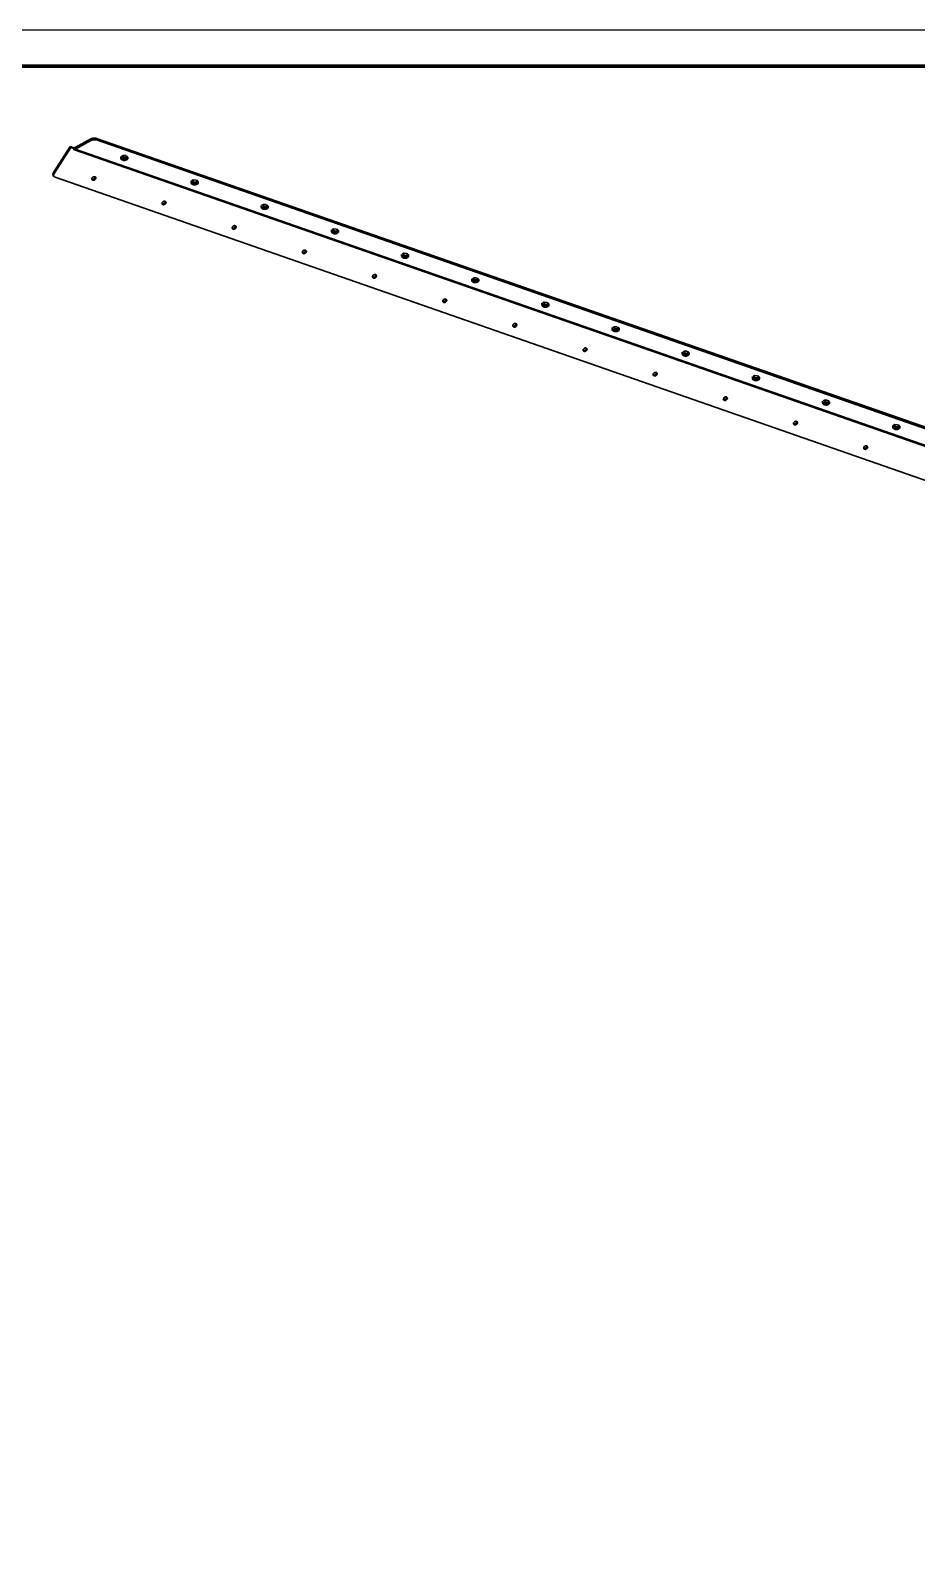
# Model space of a CAD drawing. Header units: millimetres. Extents: x 0 to 594, y 0 to 420.
# Drawn here: x 349.9 to 473.3, y 210 to 420 of the extents above; entities that cross this region are included whole.
import ezdxf

# ---------------------------------------------------------------- set-up
doc = ezdxf.new("R2010")
doc.units = ezdxf.units.MM

msp = doc.modelspace()

# ---------------------------------------------------------------- linework, layer by layer
at = {"color": 1, "lineweight": 35}
for p, q in [((353.18, 400.21), (355.51, 403.83)), ((355.59, 403.69), (353.27, 400.08)), ((355.59, 403.69), (355.51, 403.83)), ((355.51, 403.83), (356.01, 403.65)), ((356.1, 403.52), (355.59, 403.69)), ((356.01, 403.65), (356.1, 403.52)), ((356.02, 403.39), (356.01, 403.37)), ((356.01, 403.37), (356.02, 403.35)), ((356.1, 403.52), (356.02, 403.39)), ((356.02, 403.35), (356.04, 403.34)), ((356.04, 403.34), (356.06, 403.34)), ((356.1, 403.37), (356.05, 403.44)), ((356.06, 403.57), (356.13, 403.64)), ((356.06, 403.34), (356.08, 403.35)), ((356.08, 403.35), (356.1, 403.37)), ((356.14, 403.42), (356.1, 403.37)), ((356.1, 403.37), (574.35, 327.28)), ((356.13, 403.64), (356.19, 403.68)), ((356.19, 403.45), (356.14, 403.42)), ((356.19, 403.68), (358.46, 404.92)), ((358.46, 404.69), (356.19, 403.45)), ((574.44, 327.37), (356.19, 403.45)), ((358.46, 404.92), (358.53, 404.95)), ((358.46, 404.69), (358.46, 404.92)), ((358.53, 404.72), (358.46, 404.69)), ((358.53, 404.95), (358.61, 404.97)), ((358.61, 404.75), (358.53, 404.72)), ((358.61, 404.97), (358.7, 404.99)), ((358.7, 404.77), (358.61, 404.75)), ((358.7, 404.99), (358.8, 405)), ((358.8, 404.77), (358.7, 404.77)), ((358.8, 405), (358.9, 405)), ((358.9, 404.77), (358.8, 404.77)), ((358.9, 405), (358.99, 404.99)), ((358.99, 404.77), (358.9, 404.77)), ((358.99, 404.99), (359.09, 404.98)), ((359.09, 404.75), (358.99, 404.77)), ((359.09, 404.98), (359.17, 404.95)), ((359.17, 404.73), (359.09, 404.75)), ((359.17, 404.95), (581.13, 327.58)), ((359.17, 404.95), (359.17, 404.73)), ((581.13, 327.35), (359.17, 404.73)), ((362.56, 402.17), (362.56, 402.43)), ((362.56, 402.17), (362.61, 402.06)), ((362.64, 402.17), (362.56, 402.17)), ((362.61, 402.06), (362.67, 402)), ((362.63, 402.45), (362.86, 402.57)), ((362.63, 402.07), (362.65, 402.11)), ((362.65, 402.02), (362.63, 402.07)), ((362.71, 402.2), (362.64, 402.17)), ((362.65, 402.11), (362.69, 402.15)), ((362.69, 401.98), (362.65, 402.02)), ((362.67, 402), (362.67, 401.99)), ((362.69, 401.98), (362.67, 402)), ((362.69, 402.15), (362.76, 402.19)), ((362.73, 401.95), (362.69, 401.98)), ((362.78, 402.25), (362.71, 402.2)), ((362.79, 401.93), (362.73, 401.95)), ((362.76, 402.19), (362.84, 402.22)), ((362.86, 402.34), (362.78, 402.25)), ((362.79, 402.07), (362.8, 402.09)), ((362.8, 402.03), (362.79, 402.07)), ((362.86, 401.91), (362.79, 401.93)), ((362.8, 402.09), (362.81, 402.11)), ((362.84, 402), (362.8, 402.03)), ((362.81, 402.11), (362.86, 402.14)), ((362.84, 402.22), (362.94, 402.24)), ((362.89, 401.98), (362.84, 402)), ((362.86, 402.57), (363.22, 402.55)), ((362.86, 402.34), (362.86, 402.57)), ((362.99, 402.29), (362.86, 402.34)), ((362.86, 402.14), (362.94, 402.17)), ((362.94, 401.89), (362.86, 401.91)), ((362.96, 401.96), (362.89, 401.98)), ((362.94, 402.24), (363.04, 402.24)), ((362.94, 402.17), (363.04, 402.17)), ((363.03, 401.89), (362.94, 401.89)), ((363.03, 401.96), (362.96, 401.96)), ((363.1, 402.27), (362.99, 402.29)), ((363.11, 401.96), (363.03, 401.96)), ((363.12, 401.89), (363.03, 401.89)), ((363.04, 402.24), (363.14, 402.24)), ((363.04, 402.17), (363.14, 402.17)), ((363.22, 402.27), (363.1, 402.27)), ((363.18, 401.97), (363.11, 401.96)), ((363.2, 401.9), (363.12, 401.89)), ((363.14, 402.24), (363.24, 402.22)), ((363.14, 402.17), (363.22, 402.14)), ((363.24, 402), (363.18, 401.97)), ((363.28, 401.92), (363.2, 401.9)), ((363.35, 402.31), (363.22, 402.27)), ((363.22, 402.14), (363.27, 402.11)), ((363.24, 402.22), (363.33, 402.19)), ((363.28, 402.03), (363.24, 402)), ((363.27, 402.11), (363.29, 402.09)), ((363.29, 402.07), (363.28, 402.03)), ((363.34, 401.95), (363.28, 401.92)), ((363.29, 402.09), (363.29, 402.07)), ((363.33, 402.19), (363.39, 402.15)), ((363.4, 401.98), (363.34, 401.95)), ((363.35, 402.31), (363.35, 402.57)), ((363.39, 402.21), (363.35, 402.31)), ((363.39, 402.49), (363.53, 402.34)), ((363.44, 402.15), (363.39, 402.21)), ((363.39, 402.15), (363.43, 402.11)), ((363.43, 402.02), (363.4, 401.98)), ((363.4, 401.99), (363.42, 402)), ((363.4, 401.98), (363.42, 402)), ((363.42, 402), (363.47, 402.04)), ((363.43, 402.11), (363.45, 402.07)), ((363.45, 402.07), (363.43, 402.02)), ((363.48, 402.12), (363.44, 402.15)), ((363.47, 402.04), (363.53, 402.11)), ((363.53, 402.11), (363.48, 402.12)), ((363.53, 402.11), (363.53, 402.34)), ((353.1, 400), (353.12, 400.11)), ((353.1, 399.94), (353.1, 400)), ((353.11, 399.89), (353.1, 399.94)), ((353.13, 399.84), (353.11, 399.89)), ((353.12, 400.11), (353.18, 400.21)), ((353.15, 399.8), (353.13, 399.84)), ((353.2, 399.74), (353.15, 399.8)), ((353.24, 399.67), (353.15, 399.8)), ((353.18, 400.21), (353.27, 400.08)), ((353.21, 399.97), (353.19, 399.86)), ((353.19, 399.86), (353.19, 399.81)), ((353.19, 399.81), (353.2, 399.76)), ((353.2, 399.76), (353.22, 399.71)), ((353.27, 400.08), (353.21, 399.97)), ((353.22, 399.71), (353.24, 399.67)), ((353.24, 399.67), (353.27, 399.63)), ((353.27, 399.63), (353.31, 399.59)), ((353.31, 399.59), (353.35, 399.57)), ((353.35, 399.57), (353.4, 399.54)), ((571.46, 323.53), (353.4, 399.54)), ((358.52, 399.39), (358.51, 399.32)), ((358.51, 399.32), (358.51, 399.26)), ((358.58, 399.26), (358.51, 399.28)), ((358.51, 399.26), (358.54, 399.2)), ((358.55, 399.45), (358.52, 399.39)), ((358.54, 399.2), (358.57, 399.17)), ((358.6, 399.51), (358.55, 399.45)), ((358.57, 399.17), (358.6, 399.14)), ((358.66, 399.25), (358.58, 399.26)), ((358.66, 399.56), (358.6, 399.51)), ((358.6, 399.14), (358.65, 399.13)), ((358.65, 399.13), (358.7, 399.12)), ((358.73, 399.6), (358.66, 399.56)), ((358.74, 399.27), (358.66, 399.25)), ((358.7, 399.12), (358.75, 399.12)), ((358.8, 399.62), (358.73, 399.6)), ((358.82, 399.32), (358.74, 399.27)), ((358.75, 399.12), (358.81, 399.13)), ((358.87, 399.62), (358.8, 399.62)), ((358.81, 399.13), (358.86, 399.15)), ((358.89, 399.37), (358.82, 399.32)), ((358.86, 399.15), (358.91, 399.18)), ((358.94, 399.61), (358.87, 399.62)), ((358.94, 399.44), (358.89, 399.37)), ((358.91, 399.18), (358.96, 399.22)), ((359, 399.58), (358.94, 399.61)), ((358.97, 399.52), (358.94, 399.44)), ((358.96, 399.22), (359, 399.26)), ((358.98, 399.59), (358.97, 399.52)), ((359.04, 399.54), (359, 399.58)), ((359, 399.26), (359.03, 399.3)), ((359.03, 399.3), (359.05, 399.35)), ((359.06, 399.49), (359.04, 399.54)), ((359.05, 399.35), (359.06, 399.4)), ((359.07, 399.45), (359.06, 399.49)), ((359.06, 399.4), (359.07, 399.45)), ((372.32, 398.77), (372.32, 399.03)), ((372.39, 399.05), (372.62, 399.17)), ((372.62, 399.17), (372.98, 399.15)), ((372.62, 398.94), (372.62, 399.17)), ((373.11, 398.91), (373.11, 399.17)), ((373.15, 399.09), (373.29, 398.94)), ((372.32, 398.77), (372.37, 398.66)), ((372.4, 398.77), (372.32, 398.77)), ((372.37, 398.66), (372.43, 398.59)), ((372.47, 398.8), (372.4, 398.77)), ((372.4, 398.66), (372.41, 398.71)), ((372.41, 398.62), (372.4, 398.66)), ((372.41, 398.71), (372.45, 398.75)), ((372.45, 398.58), (372.41, 398.62)), ((372.43, 398.59), (372.44, 398.59)), ((372.45, 398.58), (372.43, 398.59)), ((372.45, 398.75), (372.52, 398.79)), ((372.49, 398.55), (372.45, 398.58)), ((372.54, 398.85), (372.47, 398.8)), ((372.55, 398.52), (372.49, 398.55)), ((372.52, 398.79), (372.6, 398.82)), ((372.62, 398.94), (372.54, 398.85)), ((372.55, 398.66), (372.56, 398.68)), ((372.56, 398.63), (372.55, 398.66)), ((372.62, 398.5), (372.55, 398.52)), ((372.56, 398.68), (372.57, 398.7)), ((372.6, 398.6), (372.56, 398.63)), ((372.57, 398.7), (372.62, 398.74)), ((372.6, 398.82), (372.7, 398.83)), ((372.65, 398.58), (372.6, 398.6)), ((372.75, 398.88), (372.62, 398.94)), ((372.62, 398.74), (372.71, 398.76)), ((372.71, 398.49), (372.62, 398.5)), ((372.72, 398.56), (372.65, 398.58)), ((372.7, 398.83), (372.8, 398.84)), ((372.71, 398.76), (372.8, 398.77)), ((372.79, 398.49), (372.71, 398.49)), ((372.79, 398.55), (372.72, 398.56)), ((372.87, 398.86), (372.75, 398.88)), ((372.87, 398.56), (372.79, 398.55)), ((372.88, 398.49), (372.79, 398.49)), ((372.8, 398.84), (372.91, 398.83)), ((372.8, 398.77), (372.9, 398.76)), ((372.98, 398.87), (372.87, 398.86)), ((372.94, 398.57), (372.87, 398.56)), ((372.96, 398.5), (372.88, 398.49)), ((372.9, 398.76), (372.98, 398.74)), ((372.91, 398.83), (373, 398.82)), ((373, 398.59), (372.94, 398.57)), ((373.04, 398.52), (372.96, 398.5)), ((373.11, 398.91), (372.98, 398.87)), ((372.98, 398.74), (373.03, 398.7)), ((373, 398.82), (373.09, 398.79)), ((373.04, 398.63), (373, 398.59)), ((373.03, 398.7), (373.05, 398.68)), ((373.05, 398.66), (373.04, 398.63)), ((373.11, 398.55), (373.04, 398.52)), ((373.05, 398.68), (373.05, 398.66)), ((373.09, 398.79), (373.15, 398.75)), ((373.16, 398.81), (373.11, 398.91)), ((373.16, 398.58), (373.11, 398.55)), ((373.15, 398.75), (373.19, 398.71)), ((373.2, 398.75), (373.16, 398.81)), ((373.2, 398.62), (373.16, 398.58)), ((373.16, 398.58), (373.18, 398.59)), ((373.17, 398.58), (373.18, 398.59)), ((373.18, 398.59), (373.23, 398.64)), ((373.19, 398.71), (373.21, 398.66)), ((373.24, 398.71), (373.2, 398.75)), ((373.21, 398.66), (373.2, 398.62)), ((373.23, 398.64), (373.29, 398.71)), ((373.29, 398.71), (373.24, 398.71)), ((373.29, 398.71), (373.29, 398.94)), ((368.28, 395.98), (368.27, 395.92)), ((368.27, 395.92), (368.27, 395.86)), ((368.34, 395.86), (368.27, 395.88)), ((368.27, 395.86), (368.3, 395.8)), ((368.31, 396.05), (368.28, 395.98)), ((368.3, 395.8), (368.33, 395.77)), ((368.36, 396.11), (368.31, 396.05)), ((368.33, 395.77), (368.36, 395.74)), ((368.42, 395.85), (368.34, 395.86)), ((368.42, 396.16), (368.36, 396.11)), ((368.36, 395.74), (368.41, 395.72)), ((368.41, 395.72), (368.46, 395.72)), ((368.49, 396.19), (368.42, 396.16)), ((368.5, 395.87), (368.42, 395.85)), ((368.46, 395.72), (368.51, 395.72)), ((368.56, 396.21), (368.49, 396.19)), ((368.58, 395.91), (368.5, 395.87)), ((368.51, 395.72), (368.57, 395.73)), ((368.64, 396.22), (368.56, 396.21)), ((368.57, 395.73), (368.62, 395.75)), ((368.65, 395.97), (368.58, 395.91)), ((368.62, 395.75), (368.67, 395.78)), ((368.7, 396.21), (368.64, 396.22)), ((368.7, 396.04), (368.65, 395.97)), ((368.67, 395.78), (368.72, 395.81)), ((368.76, 396.18), (368.7, 396.21)), ((368.73, 396.12), (368.7, 396.04)), ((368.72, 395.81), (368.76, 395.85)), ((368.74, 396.19), (368.73, 396.12)), ((368.8, 396.13), (368.76, 396.18)), ((368.76, 395.85), (368.79, 395.9)), ((368.79, 395.9), (368.81, 395.95)), ((368.82, 396.09), (368.8, 396.13)), ((368.81, 395.95), (368.83, 396)), ((368.83, 396.05), (368.82, 396.09)), ((368.83, 396), (368.83, 396.05)), ((382.08, 395.37), (382.08, 395.63)), ((382.08, 395.37), (382.14, 395.25)), ((382.16, 395.37), (382.08, 395.37)), ((382.14, 395.25), (382.19, 395.19)), ((382.16, 395.64), (382.38, 395.77)), ((382.23, 395.39), (382.16, 395.37)), ((382.16, 395.26), (382.17, 395.31)), ((382.17, 395.22), (382.16, 395.26)), ((382.17, 395.31), (382.21, 395.35)), ((382.21, 395.17), (382.17, 395.22)), ((382.19, 395.19), (382.2, 395.18)), ((382.21, 395.17), (382.19, 395.19)), ((382.21, 395.35), (382.28, 395.39)), ((382.25, 395.15), (382.21, 395.17)), ((382.3, 395.45), (382.23, 395.39)), ((382.31, 395.12), (382.25, 395.15)), ((382.28, 395.39), (382.36, 395.41)), ((382.38, 395.54), (382.3, 395.45)), ((382.31, 395.26), (382.32, 395.28)), ((382.32, 395.23), (382.31, 395.26)), ((382.38, 395.1), (382.31, 395.12)), ((382.32, 395.28), (382.33, 395.3)), ((382.36, 395.2), (382.32, 395.23)), ((382.33, 395.3), (382.39, 395.34)), ((382.36, 395.41), (382.46, 395.43)), ((382.41, 395.17), (382.36, 395.2)), ((382.38, 395.77), (382.75, 395.74)), ((382.38, 395.54), (382.38, 395.77)), ((382.51, 395.48), (382.38, 395.54)), ((382.47, 395.09), (382.38, 395.1)), ((382.39, 395.34), (382.47, 395.36)), ((382.48, 395.16), (382.41, 395.17)), ((382.46, 395.43), (382.56, 395.44)), ((382.47, 395.36), (382.56, 395.37)), ((382.55, 395.08), (382.47, 395.09)), ((382.56, 395.15), (382.48, 395.16)), ((382.63, 395.46), (382.51, 395.48)), ((382.64, 395.09), (382.55, 395.08)), ((382.56, 395.44), (382.67, 395.43)), ((382.56, 395.37), (382.66, 395.36)), ((382.63, 395.16), (382.56, 395.15)), ((382.74, 395.47), (382.63, 395.46)), ((382.7, 395.17), (382.63, 395.16)), ((382.73, 395.1), (382.64, 395.09)), ((382.66, 395.36), (382.74, 395.34)), ((382.67, 395.43), (382.76, 395.41)), ((382.76, 395.19), (382.7, 395.17)), ((382.8, 395.12), (382.73, 395.1)), ((382.87, 395.5), (382.74, 395.47)), ((382.74, 395.34), (382.79, 395.3)), ((382.76, 395.41), (382.85, 395.39)), ((382.8, 395.22), (382.76, 395.19)), ((382.79, 395.3), (382.81, 395.28)), ((382.81, 395.26), (382.8, 395.22)), ((382.87, 395.14), (382.8, 395.12)), ((382.81, 395.28), (382.81, 395.26)), ((382.85, 395.39), (382.91, 395.35)), ((382.87, 395.5), (382.87, 395.76)), ((382.92, 395.41), (382.87, 395.5)), ((382.92, 395.17), (382.87, 395.14)), ((382.91, 395.68), (383.05, 395.54)), ((382.91, 395.35), (382.95, 395.31)), ((382.96, 395.34), (382.92, 395.41)), ((382.96, 395.22), (382.92, 395.17)), ((382.92, 395.17), (382.94, 395.19)), ((382.93, 395.18), (382.94, 395.19)), ((382.94, 395.19), (382.99, 395.24)), ((382.95, 395.31), (382.97, 395.26)), ((383, 395.31), (382.96, 395.34)), ((382.97, 395.26), (382.96, 395.22)), ((382.99, 395.24), (383.05, 395.3)), ((383.05, 395.3), (383, 395.31)), ((383.05, 395.3), (383.05, 395.54)), ((378.12, 392.71), (378.07, 392.65)), ((378.18, 392.75), (378.12, 392.71)), ((378.25, 392.79), (378.18, 392.75)), ((378.32, 392.81), (378.25, 392.79)), ((378.4, 392.82), (378.32, 392.81)), ((378.46, 392.8), (378.4, 392.82)), ((378.52, 392.77), (378.46, 392.8)), ((378.49, 392.71), (378.46, 392.64)), ((378.5, 392.79), (378.49, 392.71)), ((378.56, 392.73), (378.52, 392.77)), ((378.58, 392.69), (378.56, 392.73)), ((378.04, 392.58), (378.03, 392.52)), ((378.03, 392.52), (378.03, 392.45)), ((378.1, 392.45), (378.03, 392.48)), ((378.03, 392.45), (378.06, 392.4)), ((378.07, 392.65), (378.04, 392.58)), ((378.06, 392.4), (378.09, 392.37)), ((378.09, 392.37), (378.13, 392.34)), ((378.18, 392.45), (378.1, 392.45)), ((378.13, 392.34), (378.17, 392.32)), ((378.17, 392.32), (378.22, 392.31)), ((378.26, 392.47), (378.18, 392.45)), ((378.22, 392.31), (378.27, 392.31)), ((378.34, 392.51), (378.26, 392.47)), ((378.27, 392.31), (378.33, 392.33)), ((378.33, 392.33), (378.38, 392.35)), ((378.41, 392.57), (378.34, 392.51)), ((378.38, 392.35), (378.43, 392.37)), ((378.46, 392.64), (378.41, 392.57)), ((378.43, 392.37), (378.48, 392.41)), ((378.48, 392.41), (378.52, 392.45)), ((378.52, 392.45), (378.55, 392.5)), ((378.55, 392.5), (378.57, 392.55)), ((378.57, 392.55), (378.59, 392.6)), ((378.59, 392.64), (378.58, 392.69)), ((378.59, 392.6), (378.59, 392.64)), ((391.84, 391.97), (391.84, 392.23)), ((391.84, 391.97), (391.9, 391.85)), ((391.92, 391.96), (391.84, 391.97)), ((391.9, 391.85), (391.95, 391.79)), ((391.92, 392.24), (392.14, 392.36)), ((391.99, 391.99), (391.92, 391.96)), ((391.92, 391.86), (391.93, 391.9)), ((391.93, 391.81), (391.92, 391.86)), ((391.93, 391.9), (391.97, 391.95)), ((391.97, 391.77), (391.93, 391.81)), ((391.95, 391.79), (391.96, 391.78)), ((391.97, 391.77), (391.95, 391.79)), ((391.97, 391.95), (392.04, 391.98)), ((392.01, 391.74), (391.97, 391.77)), ((392.06, 392.04), (391.99, 391.99)), ((392.07, 391.72), (392.01, 391.74)), ((392.04, 391.98), (392.12, 392.01)), ((392.14, 392.13), (392.06, 392.04)), ((392.07, 391.86), (392.08, 391.88)), ((392.09, 391.82), (392.07, 391.86)), ((392.14, 391.7), (392.07, 391.72)), ((392.08, 391.88), (392.09, 391.9)), ((392.09, 391.9), (392.15, 391.93)), ((392.12, 391.79), (392.09, 391.82)), ((392.12, 392.01), (392.22, 392.03)), ((392.17, 391.77), (392.12, 391.79)), ((392.14, 392.36), (392.51, 392.34)), ((392.14, 392.13), (392.14, 392.36)), ((392.27, 392.08), (392.14, 392.13)), ((392.23, 391.69), (392.14, 391.7)), ((392.15, 391.93), (392.23, 391.96)), ((392.24, 391.75), (392.17, 391.77)), ((392.22, 392.03), (392.32, 392.03)), ((392.23, 391.96), (392.32, 391.97)), ((392.31, 391.68), (392.23, 391.69)), ((392.32, 391.75), (392.24, 391.75)), ((392.39, 392.06), (392.27, 392.08)), ((392.4, 391.68), (392.31, 391.68)), ((392.32, 392.03), (392.43, 392.03)), ((392.32, 391.97), (392.42, 391.96)), ((392.39, 391.75), (392.32, 391.75)), ((392.5, 392.06), (392.39, 392.06)), ((392.46, 391.77), (392.39, 391.75)), ((392.49, 391.7), (392.4, 391.68)), ((392.42, 391.96), (392.5, 391.93)), ((392.43, 392.03), (392.52, 392.01)), ((392.52, 391.79), (392.46, 391.77)), ((392.56, 391.71), (392.49, 391.7)), ((392.63, 392.1), (392.5, 392.06)), ((392.5, 391.93), (392.55, 391.9)), ((392.52, 392.01), (392.61, 391.98)), ((392.56, 391.82), (392.52, 391.79)), ((392.55, 391.9), (392.57, 391.88)), ((392.57, 391.86), (392.56, 391.82)), ((392.63, 391.74), (392.56, 391.71)), ((392.57, 391.88), (392.57, 391.86)), ((392.61, 391.98), (392.67, 391.95)), ((392.63, 392.1), (392.63, 392.36)), ((392.68, 392), (392.63, 392.1)), ((392.68, 391.77), (392.63, 391.74)), ((392.67, 391.95), (392.71, 391.9)), ((392.68, 392.28), (392.81, 392.13)), ((392.72, 391.94), (392.68, 392)), ((392.72, 391.81), (392.68, 391.77)), ((392.68, 391.77), (392.7, 391.79)), ((392.69, 391.78), (392.7, 391.79)), ((392.7, 391.79), (392.75, 391.84)), ((392.71, 391.9), (392.73, 391.86)), ((392.76, 391.91), (392.72, 391.94)), ((392.73, 391.86), (392.72, 391.81)), ((392.75, 391.84), (392.81, 391.9)), ((392.81, 391.9), (392.76, 391.91)), ((392.81, 391.9), (392.81, 392.13)), ((387.8, 389.18), (387.79, 389.11)), ((387.79, 389.11), (387.79, 389.05)), ((387.86, 389.05), (387.79, 389.07)), ((387.79, 389.05), (387.82, 389)), ((387.83, 389.24), (387.8, 389.18)), ((387.82, 389), (387.85, 388.96)), ((387.88, 389.3), (387.83, 389.24)), ((387.85, 388.96), (387.89, 388.94)), ((387.94, 389.05), (387.86, 389.05)), ((387.94, 389.35), (387.88, 389.3)), ((387.89, 388.94), (387.93, 388.92)), ((387.93, 388.92), (387.98, 388.91)), ((388.01, 389.39), (387.94, 389.35)), ((388.03, 389.07), (387.94, 389.05)), ((387.98, 388.91), (388.03, 388.91)), ((388.09, 389.41), (388.01, 389.39)), ((388.11, 389.11), (388.03, 389.07)), ((388.03, 388.91), (388.09, 388.92)), ((388.16, 389.41), (388.09, 389.41)), ((388.09, 388.92), (388.14, 388.94)), ((388.17, 389.16), (388.11, 389.11)), ((388.14, 388.94), (388.19, 388.97)), ((388.22, 389.4), (388.16, 389.41)), ((388.23, 389.23), (388.17, 389.16)), ((388.19, 388.97), (388.24, 389.01)), ((388.28, 389.37), (388.22, 389.4)), ((388.25, 389.31), (388.23, 389.23)), ((388.24, 389.01), (388.28, 389.05)), ((388.26, 389.38), (388.25, 389.31)), ((388.32, 389.33), (388.28, 389.37)), ((388.28, 389.05), (388.31, 389.1)), ((388.31, 389.1), (388.34, 389.14)), ((388.34, 389.29), (388.32, 389.33)), ((388.35, 389.24), (388.34, 389.29)), ((388.34, 389.14), (388.35, 389.19)), ((388.35, 389.19), (388.35, 389.24)), ((401.6, 388.56), (401.6, 388.82)), ((401.6, 388.56), (401.66, 388.45)), ((401.68, 388.56), (401.6, 388.56)), ((401.68, 388.84), (401.91, 388.96)), ((401.75, 388.59), (401.68, 388.56)), ((401.68, 388.46), (401.69, 388.5)), ((401.69, 388.5), (401.73, 388.54)), ((401.73, 388.54), (401.8, 388.58)), ((401.82, 388.64), (401.75, 388.59)), ((401.8, 388.58), (401.88, 388.61)), ((401.91, 388.73), (401.82, 388.64)), ((401.85, 388.5), (401.91, 388.53)), ((401.88, 388.61), (401.98, 388.63)), ((401.91, 388.96), (402.27, 388.94)), ((401.91, 388.73), (401.91, 388.96)), ((402.03, 388.68), (401.91, 388.73)), ((401.91, 388.53), (401.99, 388.56)), ((401.98, 388.63), (402.08, 388.63)), ((401.99, 388.56), (402.08, 388.56)), ((402.15, 388.65), (402.03, 388.68)), ((402.08, 388.63), (402.19, 388.63)), ((402.08, 388.56), (402.18, 388.56)), ((402.26, 388.66), (402.15, 388.65)), ((402.18, 388.56), (402.26, 388.53)), ((402.19, 388.63), (402.29, 388.61)), ((402.39, 388.7), (402.26, 388.66)), ((402.26, 388.53), (402.32, 388.5)), ((402.29, 388.61), (402.37, 388.58)), ((402.37, 388.58), (402.43, 388.54)), ((402.39, 388.7), (402.39, 388.96)), ((402.44, 388.6), (402.39, 388.7)), ((402.43, 388.54), (402.47, 388.5)), ((402.44, 388.88), (402.57, 388.73)), ((402.48, 388.54), (402.44, 388.6)), ((402.47, 388.5), (402.49, 388.46)), ((402.52, 388.51), (402.48, 388.54)), ((402.57, 388.5), (402.52, 388.51)), ((402.57, 388.5), (402.57, 388.73)), ((401.66, 388.45), (401.71, 388.38)), ((401.69, 388.41), (401.68, 388.46)), ((401.73, 388.37), (401.69, 388.41)), ((401.71, 388.38), (401.72, 388.38)), ((401.73, 388.37), (401.71, 388.38)), ((401.77, 388.34), (401.73, 388.37)), ((401.83, 388.32), (401.77, 388.34)), ((401.83, 388.45), (401.84, 388.48)), ((401.85, 388.42), (401.83, 388.45)), ((401.9, 388.3), (401.83, 388.32)), ((401.84, 388.48), (401.85, 388.5)), ((401.88, 388.39), (401.85, 388.42)), ((401.93, 388.37), (401.88, 388.39)), ((401.99, 388.28), (401.9, 388.3)), ((402, 388.35), (401.93, 388.37)), ((402.08, 388.28), (401.99, 388.28)), ((402.08, 388.35), (402, 388.35)), ((402.15, 388.35), (402.08, 388.35)), ((402.16, 388.28), (402.08, 388.28)), ((402.22, 388.36), (402.15, 388.35)), ((402.25, 388.29), (402.16, 388.28)), ((402.28, 388.39), (402.22, 388.36)), ((402.32, 388.31), (402.25, 388.29)), ((402.32, 388.42), (402.28, 388.39)), ((402.32, 388.5), (402.33, 388.48)), ((402.33, 388.45), (402.32, 388.42)), ((402.39, 388.34), (402.32, 388.31)), ((402.33, 388.48), (402.33, 388.45)), ((402.44, 388.37), (402.39, 388.34)), ((402.48, 388.41), (402.44, 388.37)), ((402.44, 388.37), (402.46, 388.39)), ((402.45, 388.38), (402.46, 388.39)), ((402.46, 388.39), (402.51, 388.43)), ((402.49, 388.46), (402.48, 388.41)), ((402.51, 388.43), (402.57, 388.5)), ((397.56, 385.78), (397.55, 385.71)), ((397.55, 385.71), (397.56, 385.65)), ((397.62, 385.65), (397.55, 385.67)), ((397.6, 385.84), (397.56, 385.78)), ((397.56, 385.65), (397.58, 385.59)), ((397.58, 385.59), (397.61, 385.56)), ((397.64, 385.9), (397.6, 385.84)), ((397.61, 385.56), (397.65, 385.53)), ((397.7, 385.64), (397.62, 385.65)), ((397.7, 385.95), (397.64, 385.9)), ((397.65, 385.53), (397.69, 385.52)), ((397.69, 385.52), (397.74, 385.51)), ((397.77, 385.99), (397.7, 385.95)), ((397.79, 385.66), (397.7, 385.64)), ((397.74, 385.51), (397.8, 385.51)), ((397.85, 386.01), (397.77, 385.99)), ((397.87, 385.7), (397.79, 385.66)), ((397.8, 385.51), (397.85, 385.52)), ((397.92, 386.01), (397.85, 386.01)), ((397.85, 385.52), (397.9, 385.54)), ((397.93, 385.76), (397.87, 385.7)), ((397.9, 385.54), (397.96, 385.57)), ((397.98, 386), (397.92, 386.01)), ((397.99, 385.83), (397.93, 385.76)), ((397.96, 385.57), (398, 385.6)), ((398.04, 385.97), (397.98, 386)), ((398.01, 385.91), (397.99, 385.83)), ((398, 385.6), (398.04, 385.65)), ((398.02, 385.98), (398.01, 385.91)), ((398.08, 385.92), (398.04, 385.97)), ((398.04, 385.65), (398.07, 385.69)), ((398.07, 385.69), (398.1, 385.74)), ((398.1, 385.88), (398.08, 385.92)), ((398.11, 385.84), (398.1, 385.88)), ((398.1, 385.74), (398.11, 385.79)), ((398.11, 385.79), (398.11, 385.84)), ((411.36, 385.16), (411.36, 385.42)), ((411.36, 385.16), (411.42, 385.04)), ((411.44, 385.16), (411.36, 385.16)), ((411.42, 385.04), (411.47, 384.98)), ((411.44, 385.43), (411.67, 385.56)), ((411.51, 385.18), (411.44, 385.16)), ((411.44, 385.05), (411.45, 385.1)), ((411.45, 385.01), (411.44, 385.05)), ((411.45, 385.1), (411.5, 385.14)), ((411.49, 384.97), (411.45, 385.01)), ((411.47, 384.98), (411.48, 384.98)), ((411.49, 384.97), (411.47, 384.98)), ((411.53, 384.94), (411.49, 384.97)), ((411.5, 385.14), (411.56, 385.18)), ((411.59, 385.24), (411.51, 385.18)), ((411.59, 384.91), (411.53, 384.94)), ((411.56, 385.18), (411.64, 385.21)), ((411.67, 385.33), (411.59, 385.24)), ((411.59, 385.05), (411.6, 385.07)), ((411.61, 385.02), (411.59, 385.05)), ((411.67, 384.89), (411.59, 384.91)), ((411.6, 385.07), (411.61, 385.09)), ((411.61, 385.09), (411.67, 385.13)), ((411.64, 384.99), (411.61, 385.02)), ((411.64, 385.21), (411.74, 385.22)), ((411.69, 384.96), (411.64, 384.99)), ((411.67, 385.56), (412.03, 385.54)), ((411.67, 385.33), (411.67, 385.56)), ((411.79, 385.27), (411.67, 385.33)), ((411.67, 385.13), (411.75, 385.15)), ((411.75, 384.88), (411.67, 384.89)), ((411.76, 384.95), (411.69, 384.96)), ((411.74, 385.22), (411.84, 385.23)), ((411.75, 385.15), (411.84, 385.16)), ((411.84, 384.87), (411.75, 384.88)), ((411.84, 384.94), (411.76, 384.95)), ((411.91, 385.25), (411.79, 385.27)), ((411.84, 385.23), (411.95, 385.22)), ((411.84, 385.16), (411.94, 385.15)), ((411.91, 384.95), (411.84, 384.94)), ((411.92, 384.88), (411.84, 384.87)), ((412.02, 385.26), (411.91, 385.25)), ((411.98, 384.96), (411.91, 384.95)), ((412.01, 384.89), (411.92, 384.88)), ((411.94, 385.15), (412.02, 385.13)), ((411.95, 385.22), (412.05, 385.21)), ((412.04, 384.98), (411.98, 384.96)), ((412.08, 384.91), (412.01, 384.89)), ((412.15, 385.3), (412.02, 385.26)), ((412.02, 385.13), (412.08, 385.09)), ((412.08, 385.02), (412.04, 384.98)), ((412.05, 385.21), (412.13, 385.18)), ((412.08, 385.09), (412.09, 385.07)), ((412.09, 385.05), (412.08, 385.02)), ((412.15, 384.93), (412.08, 384.91)), ((412.09, 385.07), (412.09, 385.05)), ((412.13, 385.18), (412.19, 385.14)), ((412.15, 385.3), (412.15, 385.56)), ((412.2, 385.2), (412.15, 385.3)), ((412.2, 384.97), (412.15, 384.93)), ((412.19, 385.14), (412.24, 385.1)), ((412.2, 385.48), (412.33, 385.33)), ((412.24, 385.14), (412.2, 385.2)), ((412.24, 385.01), (412.2, 384.97)), ((412.2, 384.97), (412.22, 384.98)), ((412.21, 384.97), (412.22, 384.98)), ((412.22, 384.98), (412.27, 385.03)), ((412.28, 385.1), (412.24, 385.14)), ((412.24, 385.1), (412.25, 385.05)), ((412.25, 385.05), (412.24, 385.01)), ((412.27, 385.03), (412.33, 385.1)), ((412.33, 385.1), (412.28, 385.1)), ((412.33, 385.1), (412.33, 385.33)), ((407.32, 382.37), (407.31, 382.31)), ((407.31, 382.31), (407.32, 382.25)), ((407.38, 382.24), (407.31, 382.27)), ((407.36, 382.44), (407.32, 382.37)), ((407.32, 382.25), (407.34, 382.19)), ((407.4, 382.5), (407.36, 382.44)), ((407.46, 382.24), (407.38, 382.24)), ((407.46, 382.55), (407.4, 382.5)), ((407.53, 382.58), (407.46, 382.55)), ((407.55, 382.26), (407.46, 382.24)), ((407.61, 382.6), (407.53, 382.58)), ((407.63, 382.3), (407.55, 382.26)), ((407.68, 382.61), (407.61, 382.6)), ((407.7, 382.36), (407.63, 382.3)), ((407.74, 382.59), (407.68, 382.61)), ((407.75, 382.43), (407.7, 382.36)), ((407.72, 382.17), (407.76, 382.2)), ((407.8, 382.57), (407.74, 382.59)), ((407.78, 382.5), (407.75, 382.43)), ((407.76, 382.2), (407.8, 382.24)), ((407.78, 382.58), (407.78, 382.5)), ((407.84, 382.52), (407.8, 382.57)), ((407.8, 382.24), (407.83, 382.29)), ((407.83, 382.29), (407.86, 382.34)), ((407.86, 382.48), (407.84, 382.52)), ((407.87, 382.44), (407.86, 382.48)), ((407.86, 382.34), (407.87, 382.39)), ((407.87, 382.39), (407.87, 382.44)), ((407.34, 382.19), (407.37, 382.16)), ((407.37, 382.16), (407.41, 382.13)), ((407.41, 382.13), (407.45, 382.11)), ((407.45, 382.11), (407.5, 382.1)), ((407.5, 382.1), (407.56, 382.11)), ((407.56, 382.11), (407.61, 382.12)), ((407.61, 382.12), (407.67, 382.14)), ((407.67, 382.14), (407.72, 382.17)), ((421.12, 381.76), (421.12, 382.02)), ((421.12, 381.76), (421.18, 381.64)), ((421.2, 381.76), (421.12, 381.76)), ((421.18, 381.64), (421.23, 381.58)), ((421.2, 382.03), (421.43, 382.16)), ((421.27, 381.78), (421.2, 381.76)), ((421.2, 381.65), (421.22, 381.7)), ((421.21, 381.61), (421.2, 381.65)), ((421.25, 381.56), (421.21, 381.61)), ((421.22, 381.7), (421.26, 381.74)), ((421.23, 381.58), (421.24, 381.57)), ((421.25, 381.56), (421.23, 381.58)), ((421.3, 381.54), (421.25, 381.56)), ((421.26, 381.74), (421.32, 381.77)), ((421.35, 381.84), (421.27, 381.78)), ((421.35, 381.51), (421.3, 381.54)), ((421.32, 381.77), (421.4, 381.8)), ((421.43, 381.92), (421.35, 381.84)), ((421.43, 381.49), (421.35, 381.51)), ((421.36, 381.67), (421.37, 381.69)), ((421.36, 381.65), (421.36, 381.67)), ((421.37, 381.62), (421.36, 381.65)), ((421.37, 381.69), (421.43, 381.73)), ((421.4, 381.59), (421.37, 381.62)), ((421.4, 381.8), (421.5, 381.82)), ((421.46, 381.56), (421.4, 381.59)), ((421.43, 382.16), (421.79, 382.13)), ((421.43, 381.92), (421.43, 382.16)), ((421.56, 381.87), (421.43, 381.92)), ((421.43, 381.73), (421.51, 381.75)), ((421.51, 381.48), (421.43, 381.49)), ((421.52, 381.55), (421.46, 381.56)), ((421.5, 381.82), (421.61, 381.83)), ((421.51, 381.75), (421.61, 381.76)), ((421.6, 381.47), (421.51, 381.48)), ((421.6, 381.54), (421.52, 381.55)), ((421.67, 381.85), (421.56, 381.87)), ((421.67, 381.54), (421.6, 381.54)), ((421.68, 381.48), (421.6, 381.47)), ((421.61, 381.83), (421.71, 381.82)), ((421.61, 381.76), (421.7, 381.75)), ((421.78, 381.86), (421.67, 381.85)), ((421.74, 381.56), (421.67, 381.54)), ((421.77, 381.49), (421.68, 381.48)), ((421.7, 381.75), (421.78, 381.73)), ((421.71, 381.82), (421.81, 381.8)), ((421.8, 381.58), (421.74, 381.56)), ((421.84, 381.51), (421.77, 381.49)), ((421.91, 381.89), (421.78, 381.86)), ((421.78, 381.73), (421.84, 381.69)), ((421.84, 381.61), (421.8, 381.58)), ((421.81, 381.8), (421.89, 381.77)), ((421.84, 381.69), (421.85, 381.67)), ((421.86, 381.65), (421.84, 381.61)), ((421.91, 381.53), (421.84, 381.51)), ((421.85, 381.67), (421.86, 381.65)), ((421.89, 381.77), (421.96, 381.74)), ((421.91, 381.89), (421.91, 382.15)), ((421.96, 381.79), (421.91, 381.89)), ((421.96, 381.56), (421.91, 381.53)), ((421.96, 382.07), (422.09, 381.93)), ((422, 381.73), (421.96, 381.79)), ((421.96, 381.74), (422, 381.7)), ((422, 381.61), (421.96, 381.56)), ((421.96, 381.56), (421.98, 381.58)), ((421.97, 381.57), (421.98, 381.58)), ((421.98, 381.58), (422.03, 381.63)), ((422.04, 381.7), (422, 381.73)), ((422, 381.7), (422.01, 381.65)), ((422.01, 381.65), (422, 381.61)), ((422.03, 381.63), (422.09, 381.69)), ((422.09, 381.69), (422.04, 381.7)), ((422.09, 381.69), (422.09, 381.93)), ((417.09, 378.97), (417.07, 378.91)), ((417.07, 378.91), (417.08, 378.84)), ((417.14, 378.84), (417.07, 378.87)), ((417.08, 378.84), (417.1, 378.79)), ((417.12, 379.04), (417.09, 378.97)), ((417.1, 378.79), (417.13, 378.75)), ((417.17, 379.09), (417.12, 379.04)), ((417.13, 378.75), (417.17, 378.73)), ((417.22, 378.84), (417.14, 378.84)), ((417.23, 379.14), (417.17, 379.09)), ((417.17, 378.73), (417.21, 378.71)), ((417.21, 378.71), (417.26, 378.7)), ((417.31, 378.86), (417.22, 378.84)), ((417.29, 379.18), (417.23, 379.14)), ((417.26, 378.7), (417.32, 378.7)), ((417.37, 379.2), (417.29, 379.18)), ((417.39, 378.9), (417.31, 378.86)), ((417.32, 378.7), (417.37, 378.71)), ((417.44, 379.21), (417.37, 379.2)), ((417.37, 378.71), (417.43, 378.73)), ((417.46, 378.96), (417.39, 378.9)), ((417.43, 378.73), (417.48, 378.76)), ((417.51, 379.19), (417.44, 379.21)), ((417.51, 379.03), (417.46, 378.96)), ((417.48, 378.76), (417.52, 378.8)), ((417.56, 379.16), (417.51, 379.19)), ((417.54, 379.1), (417.51, 379.03)), ((417.52, 378.8), (417.56, 378.84)), ((417.54, 379.18), (417.54, 379.1)), ((417.6, 379.12), (417.56, 379.16)), ((417.56, 378.84), (417.6, 378.89)), ((417.62, 379.08), (417.6, 379.12)), ((417.6, 378.89), (417.62, 378.94)), ((417.63, 379.03), (417.62, 379.08)), ((417.62, 378.94), (417.63, 378.99)), ((417.63, 378.99), (417.63, 379.03)), ((430.88, 378.36), (430.88, 378.62)), ((430.88, 378.36), (430.94, 378.24)), ((430.96, 378.35), (430.88, 378.36)), ((430.94, 378.24), (430.99, 378.18)), ((430.96, 378.63), (431.19, 378.75)), ((431.03, 378.38), (430.96, 378.35)), ((430.96, 378.25), (430.98, 378.29)), ((430.97, 378.2), (430.96, 378.25)), ((431.01, 378.16), (430.97, 378.2)), ((430.98, 378.29), (431.02, 378.34)), ((430.99, 378.18), (431, 378.17)), ((431.01, 378.16), (430.99, 378.18)), ((431.06, 378.13), (431.01, 378.16)), ((431.02, 378.34), (431.08, 378.37)), ((431.11, 378.43), (431.03, 378.38)), ((431.11, 378.11), (431.06, 378.13)), ((431.08, 378.37), (431.17, 378.4)), ((431.19, 378.52), (431.11, 378.43)), ((431.19, 378.09), (431.11, 378.11)), ((431.12, 378.27), (431.14, 378.29)), ((431.12, 378.25), (431.12, 378.27)), ((431.13, 378.21), (431.12, 378.25)), ((431.16, 378.18), (431.13, 378.21)), ((431.14, 378.29), (431.19, 378.32)), ((431.22, 378.16), (431.16, 378.18)), ((431.17, 378.4), (431.26, 378.42)), ((431.19, 378.75), (431.55, 378.73)), ((431.19, 378.52), (431.19, 378.75)), ((431.32, 378.47), (431.19, 378.52)), ((431.19, 378.32), (431.27, 378.35)), ((431.27, 378.07), (431.19, 378.09)), ((431.28, 378.14), (431.22, 378.16)), ((431.26, 378.42), (431.37, 378.42)), ((431.27, 378.35), (431.37, 378.36)), ((431.36, 378.07), (431.27, 378.07)), ((431.36, 378.14), (431.28, 378.14)), ((431.43, 378.45), (431.32, 378.47)), ((431.44, 378.14), (431.36, 378.14)), ((431.45, 378.07), (431.36, 378.07)), ((431.37, 378.42), (431.47, 378.42)), ((431.37, 378.36), (431.46, 378.35)), ((431.55, 378.45), (431.43, 378.45)), ((431.51, 378.16), (431.44, 378.14)), ((431.53, 378.08), (431.45, 378.07)), ((431.46, 378.35), (431.54, 378.32)), ((431.47, 378.42), (431.57, 378.4)), ((431.56, 378.18), (431.51, 378.16)), ((431.61, 378.1), (431.53, 378.08)), ((431.54, 378.32), (431.6, 378.29)), ((431.67, 378.49), (431.55, 378.45)), ((431.6, 378.21), (431.56, 378.18)), ((431.57, 378.4), (431.65, 378.37)), ((431.6, 378.29), (431.61, 378.27)), ((431.62, 378.25), (431.6, 378.21)), ((431.61, 378.27), (431.62, 378.25)), ((431.67, 378.13), (431.61, 378.1)), ((431.65, 378.37), (431.72, 378.34)), ((431.67, 378.49), (431.67, 378.75)), ((431.72, 378.39), (431.67, 378.49)), ((431.72, 378.16), (431.67, 378.13)), ((431.72, 378.67), (431.85, 378.52)), ((431.76, 378.33), (431.72, 378.39)), ((431.72, 378.34), (431.76, 378.29)), ((431.76, 378.2), (431.72, 378.16)), ((431.72, 378.16), (431.74, 378.18)), ((431.73, 378.17), (431.74, 378.18)), ((431.74, 378.18), (431.8, 378.23)), ((431.8, 378.3), (431.76, 378.33)), ((431.76, 378.29), (431.77, 378.25)), ((431.77, 378.25), (431.76, 378.2)), ((431.85, 378.29), (431.8, 378.3)), ((431.8, 378.23), (431.85, 378.29)), ((431.85, 378.29), (431.85, 378.52)), ((426.85, 375.57), (426.83, 375.5)), ((426.83, 375.5), (426.84, 375.44)), ((426.9, 375.44), (426.83, 375.46)), ((426.84, 375.44), (426.86, 375.39)), ((426.88, 375.63), (426.85, 375.57)), ((426.86, 375.39), (426.89, 375.35)), ((426.93, 375.69), (426.88, 375.63)), ((426.89, 375.35), (426.93, 375.33)), ((426.98, 375.44), (426.9, 375.44)), ((426.99, 375.74), (426.93, 375.69)), ((426.93, 375.33), (426.97, 375.31)), ((426.97, 375.31), (427.02, 375.3)), ((427.07, 375.46), (426.98, 375.44)), ((427.06, 375.78), (426.99, 375.74)), ((427.02, 375.3), (427.08, 375.3)), ((427.13, 375.8), (427.06, 375.78)), ((427.15, 375.5), (427.07, 375.46)), ((427.08, 375.3), (427.13, 375.31)), ((427.2, 375.8), (427.13, 375.8)), ((427.13, 375.31), (427.19, 375.33)), ((427.22, 375.55), (427.15, 375.5)), ((427.19, 375.33), (427.24, 375.36)), ((427.27, 375.79), (427.2, 375.8)), ((427.27, 375.62), (427.22, 375.55)), ((427.24, 375.36), (427.28, 375.4)), ((427.32, 375.76), (427.27, 375.79)), ((427.3, 375.7), (427.27, 375.62)), ((427.28, 375.4), (427.32, 375.44)), ((427.3, 375.77), (427.3, 375.7)), ((427.36, 375.72), (427.32, 375.76)), ((427.32, 375.44), (427.36, 375.48)), ((427.38, 375.68), (427.36, 375.72)), ((427.36, 375.48), (427.38, 375.53)), ((427.39, 375.63), (427.38, 375.68)), ((427.38, 375.53), (427.39, 375.58)), ((427.39, 375.58), (427.39, 375.63)), ((440.64, 374.95), (440.64, 375.21)), ((440.64, 374.95), (440.7, 374.84)), ((440.72, 374.95), (440.64, 374.95)), ((440.7, 374.84), (440.75, 374.77)), ((440.72, 375.23), (440.95, 375.35)), ((440.8, 374.98), (440.72, 374.95)), ((440.72, 374.85), (440.74, 374.89)), ((440.73, 374.8), (440.72, 374.85)), ((440.77, 374.76), (440.73, 374.8)), ((440.74, 374.89), (440.78, 374.93)), ((440.75, 374.77), (440.76, 374.77)), ((440.77, 374.76), (440.75, 374.77)), ((440.82, 374.73), (440.77, 374.76)), ((440.78, 374.93), (440.84, 374.97)), ((440.87, 375.03), (440.8, 374.98)), ((440.87, 374.71), (440.82, 374.73)), ((440.84, 374.97), (440.93, 375)), ((440.95, 375.12), (440.87, 375.03)), ((440.95, 374.68), (440.87, 374.71)), ((440.88, 374.86), (440.9, 374.89)), ((440.88, 374.84), (440.88, 374.86)), ((440.89, 374.81), (440.88, 374.84)), ((440.92, 374.78), (440.89, 374.81)), ((440.9, 374.89), (440.95, 374.92)), ((440.98, 374.76), (440.92, 374.78)), ((440.93, 375), (441.02, 375.01)), ((440.95, 375.35), (441.31, 375.33)), ((440.95, 375.12), (440.95, 375.35)), ((441.08, 375.07), (440.95, 375.12)), ((440.95, 374.92), (441.03, 374.94)), ((441.03, 374.67), (440.95, 374.68)), ((441.04, 374.74), (440.98, 374.76)), ((441.02, 375.01), (441.13, 375.02)), ((441.03, 374.94), (441.13, 374.95)), ((441.12, 374.67), (441.03, 374.67)), ((441.12, 374.73), (441.04, 374.74)), ((441.19, 375.04), (441.08, 375.07)), ((441.2, 374.74), (441.12, 374.73)), ((441.21, 374.67), (441.12, 374.67)), ((441.13, 375.02), (441.23, 375.01)), ((441.13, 374.95), (441.22, 374.94)), ((441.31, 375.05), (441.19, 375.04)), ((441.27, 374.75), (441.2, 374.74)), ((441.29, 374.68), (441.21, 374.67)), ((441.22, 374.94), (441.3, 374.92)), ((441.23, 375.01), (441.33, 375)), ((441.32, 374.78), (441.27, 374.75)), ((441.37, 374.7), (441.29, 374.68)), ((441.3, 374.92), (441.36, 374.89)), ((441.43, 375.09), (441.31, 375.05)), ((441.36, 374.81), (441.32, 374.78)), ((441.33, 375), (441.41, 374.97)), ((441.36, 374.89), (441.37, 374.86)), ((441.38, 374.84), (441.36, 374.81)), ((441.37, 374.86), (441.38, 374.84)), ((441.43, 374.73), (441.37, 374.7)), ((441.41, 374.97), (441.48, 374.93)), ((441.43, 375.09), (441.43, 375.35)), ((441.48, 374.99), (441.43, 375.09)), ((441.48, 374.76), (441.43, 374.73)), ((441.48, 375.27), (441.61, 375.12)), ((441.52, 374.93), (441.48, 374.99)), ((441.48, 374.93), (441.52, 374.89)), ((441.52, 374.8), (441.48, 374.76)), ((441.48, 374.76), (441.5, 374.78)), ((441.49, 374.77), (441.5, 374.78)), ((441.5, 374.78), (441.56, 374.82)), ((441.57, 374.9), (441.52, 374.93)), ((441.52, 374.89), (441.53, 374.85)), ((441.53, 374.85), (441.52, 374.8)), ((441.56, 374.82), (441.61, 374.89)), ((441.61, 374.89), (441.57, 374.9)), ((441.61, 374.89), (441.61, 375.12)), ((436.61, 372.17), (436.59, 372.1)), ((436.59, 372.1), (436.6, 372.04)), ((436.66, 372.04), (436.59, 372.06)), ((436.6, 372.04), (436.62, 371.98)), ((436.64, 372.23), (436.61, 372.17)), ((436.62, 371.98), (436.65, 371.95)), ((436.69, 372.29), (436.64, 372.23)), ((436.65, 371.95), (436.69, 371.92)), ((436.75, 372.03), (436.66, 372.04)), ((436.75, 372.34), (436.69, 372.29)), ((436.69, 371.92), (436.74, 371.91)), ((436.74, 371.91), (436.79, 371.9)), ((436.82, 372.37), (436.75, 372.34)), ((436.83, 372.05), (436.75, 372.03)), ((436.79, 371.9), (436.84, 371.9)), ((436.89, 372.4), (436.82, 372.37)), ((436.91, 372.09), (436.83, 372.05)), ((436.84, 371.9), (436.89, 371.91)), ((436.96, 372.4), (436.89, 372.4)), ((436.89, 371.91), (436.95, 371.93)), ((436.98, 372.15), (436.91, 372.09)), ((436.95, 371.93), (437, 371.96)), ((437.03, 372.39), (436.96, 372.4)), ((437.03, 372.22), (436.98, 372.15)), ((437, 371.96), (437.05, 371.99)), ((437.08, 372.36), (437.03, 372.39)), ((437.06, 372.3), (437.03, 372.22)), ((437.05, 371.99), (437.09, 372.04)), ((437.06, 372.37), (437.06, 372.3)), ((437.12, 372.31), (437.08, 372.36)), ((437.09, 372.04), (437.12, 372.08)), ((437.14, 372.27), (437.12, 372.31)), ((437.12, 372.08), (437.14, 372.13)), ((437.15, 372.23), (437.14, 372.27)), ((437.14, 372.13), (437.15, 372.18)), ((437.15, 372.18), (437.15, 372.23)), ((450.4, 371.55), (450.4, 371.81)), ((450.48, 371.82), (450.71, 371.95)), ((450.71, 371.72), (450.63, 371.63)), ((450.71, 371.95), (451.07, 371.92)), ((450.71, 371.72), (450.71, 371.95)), ((450.84, 371.66), (450.71, 371.72)), ((451.19, 371.68), (451.19, 371.95)), ((451.24, 371.87), (451.37, 371.72)), ((451.37, 371.49), (451.37, 371.72)), ((450.4, 371.55), (450.46, 371.43)), ((450.48, 371.55), (450.4, 371.55)), ((450.46, 371.43), (450.51, 371.37)), ((450.56, 371.57), (450.48, 371.55)), ((450.48, 371.44), (450.5, 371.49)), ((450.49, 371.4), (450.48, 371.44)), ((450.53, 371.36), (450.49, 371.4)), ((450.5, 371.49), (450.54, 371.53)), ((450.51, 371.37), (450.52, 371.36)), ((450.53, 371.36), (450.51, 371.37)), ((450.58, 371.33), (450.53, 371.36)), ((450.54, 371.53), (450.6, 371.57)), ((450.63, 371.63), (450.56, 371.57)), ((450.63, 371.3), (450.58, 371.33)), ((450.6, 371.57), (450.69, 371.59)), ((450.71, 371.28), (450.63, 371.3)), ((450.64, 371.46), (450.66, 371.48)), ((450.64, 371.44), (450.64, 371.46)), ((450.65, 371.41), (450.64, 371.44)), ((450.68, 371.38), (450.65, 371.41)), ((450.66, 371.48), (450.71, 371.52)), ((450.74, 371.35), (450.68, 371.38)), ((450.69, 371.59), (450.78, 371.61)), ((450.71, 371.52), (450.79, 371.54)), ((450.79, 371.27), (450.71, 371.28)), ((450.81, 371.34), (450.74, 371.35)), ((450.78, 371.61), (450.89, 371.62)), ((450.79, 371.54), (450.89, 371.55)), ((450.88, 371.26), (450.79, 371.27)), ((450.88, 371.33), (450.81, 371.34)), ((450.95, 371.64), (450.84, 371.66)), ((450.96, 371.34), (450.88, 371.33)), ((450.97, 371.27), (450.88, 371.26)), ((450.89, 371.62), (450.99, 371.61)), ((450.89, 371.55), (450.98, 371.54)), ((451.07, 371.65), (450.95, 371.64)), ((451.03, 371.35), (450.96, 371.34)), ((451.05, 371.28), (450.97, 371.27)), ((450.98, 371.54), (451.07, 371.52)), ((450.99, 371.61), (451.09, 371.59)), ((451.08, 371.37), (451.03, 371.35)), ((451.13, 371.3), (451.05, 371.28)), ((451.19, 371.68), (451.07, 371.65)), ((451.07, 371.52), (451.12, 371.48)), ((451.12, 371.4), (451.08, 371.37)), ((451.09, 371.59), (451.17, 371.57)), ((451.12, 371.48), (451.13, 371.46)), ((451.14, 371.44), (451.12, 371.4)), ((451.13, 371.46), (451.14, 371.44)), ((451.19, 371.32), (451.13, 371.3)), ((451.17, 371.57), (451.24, 371.53)), ((451.24, 371.59), (451.19, 371.68)), ((451.24, 371.36), (451.19, 371.32)), ((451.28, 371.53), (451.24, 371.59)), ((451.24, 371.53), (451.28, 371.49)), ((451.28, 371.4), (451.24, 371.36)), ((451.24, 371.36), (451.27, 371.37)), ((451.25, 371.36), (451.27, 371.37)), ((451.27, 371.37), (451.32, 371.42)), ((451.33, 371.49), (451.28, 371.53)), ((451.28, 371.49), (451.29, 371.44)), ((451.29, 371.44), (451.28, 371.4)), ((451.32, 371.42), (451.37, 371.49)), ((451.37, 371.49), (451.33, 371.49)), ((446.37, 368.76), (446.35, 368.7)), ((446.35, 368.7), (446.36, 368.64)), ((446.43, 368.63), (446.36, 368.66)), ((446.36, 368.64), (446.38, 368.58)), ((446.4, 368.83), (446.37, 368.76)), ((446.38, 368.58), (446.41, 368.55)), ((446.45, 368.89), (446.4, 368.83)), ((446.41, 368.55), (446.45, 368.52)), ((446.51, 368.63), (446.43, 368.63)), ((446.51, 368.94), (446.45, 368.89)), ((446.45, 368.52), (446.5, 368.5)), ((446.5, 368.5), (446.55, 368.49)), ((446.58, 368.97), (446.51, 368.94)), ((446.59, 368.65), (446.51, 368.63)), ((446.55, 368.49), (446.6, 368.5)), ((446.65, 368.99), (446.58, 368.97)), ((446.67, 368.69), (446.59, 368.65)), ((446.6, 368.5), (446.65, 368.51)), ((446.72, 369), (446.65, 368.99)), ((446.65, 368.51), (446.71, 368.53)), ((446.74, 368.75), (446.67, 368.69)), ((446.71, 368.53), (446.76, 368.56)), ((446.79, 368.98), (446.72, 369)), ((446.79, 368.82), (446.74, 368.75)), ((446.76, 368.56), (446.81, 368.59)), ((446.84, 368.95), (446.79, 368.98)), ((446.82, 368.89), (446.79, 368.82)), ((446.81, 368.59), (446.85, 368.63)), ((446.82, 368.97), (446.82, 368.89)), ((446.88, 368.91), (446.84, 368.95)), ((446.85, 368.63), (446.88, 368.68)), ((446.9, 368.87), (446.88, 368.91)), ((446.88, 368.68), (446.9, 368.73)), ((446.91, 368.83), (446.9, 368.87)), ((446.9, 368.73), (446.91, 368.78)), ((446.91, 368.78), (446.91, 368.83)), ((460.16, 368.15), (460.16, 368.41)), ((460.16, 368.15), (460.22, 368.03)), ((460.24, 368.15), (460.16, 368.15)), ((460.22, 368.03), (460.27, 367.97)), ((460.24, 368.42), (460.47, 368.55)), ((460.32, 368.17), (460.24, 368.15)), ((460.24, 368.04), (460.26, 368.09)), ((460.26, 368), (460.24, 368.04)), ((460.26, 368.09), (460.3, 368.13)), ((460.29, 367.95), (460.26, 368)), ((460.27, 367.97), (460.28, 367.96)), ((460.29, 367.95), (460.27, 367.97)), ((460.34, 367.92), (460.29, 367.95)), ((460.3, 368.13), (460.36, 368.16)), ((460.39, 368.22), (460.32, 368.17)), ((460.4, 367.9), (460.34, 367.92)), ((460.36, 368.16), (460.45, 368.19)), ((460.47, 368.31), (460.39, 368.22)), ((460.4, 368.06), (460.42, 368.08)), ((460.4, 368.04), (460.4, 368.06)), ((460.41, 368.01), (460.4, 368.04)), ((460.47, 367.88), (460.4, 367.9)), ((460.45, 367.98), (460.41, 368.01)), ((460.42, 368.08), (460.47, 368.12)), ((460.45, 368.19), (460.55, 368.21)), ((460.5, 367.95), (460.45, 367.98)), ((460.47, 368.55), (460.83, 368.52)), ((460.47, 368.31), (460.47, 368.55)), ((460.6, 368.26), (460.47, 368.31)), ((460.47, 368.12), (460.55, 368.14)), ((460.55, 367.87), (460.47, 367.88)), ((460.57, 367.94), (460.5, 367.95)), ((460.55, 368.21), (460.65, 368.22)), ((460.55, 368.14), (460.65, 368.15)), ((460.64, 367.86), (460.55, 367.87)), ((460.64, 367.93), (460.57, 367.94)), ((460.71, 368.24), (460.6, 368.26)), ((460.72, 367.93), (460.64, 367.93)), ((460.73, 367.86), (460.64, 367.86)), ((460.65, 368.22), (460.75, 368.21)), ((460.65, 368.15), (460.74, 368.14)), ((460.83, 368.25), (460.71, 368.24)), ((460.79, 367.95), (460.72, 367.93)), ((460.81, 367.88), (460.73, 367.86)), ((460.74, 368.14), (460.83, 368.12)), ((460.75, 368.21), (460.85, 368.19)), ((460.84, 367.97), (460.79, 367.95)), ((460.89, 367.9), (460.81, 367.88)), ((460.96, 368.28), (460.83, 368.25)), ((460.83, 368.12), (460.88, 368.08)), ((460.89, 368), (460.84, 367.97)), ((460.85, 368.19), (460.93, 368.16)), ((460.88, 368.08), (460.89, 368.06)), ((460.89, 368.06), (460.9, 368.04)), ((460.9, 368.04), (460.89, 368)), ((460.95, 367.92), (460.89, 367.9)), ((460.93, 368.16), (461, 368.13)), ((461, 367.95), (460.95, 367.92)), ((460.96, 368.28), (460.96, 368.54)), ((461, 368.18), (460.96, 368.28)), ((461, 368.46), (461.13, 368.31)), ((461.05, 368.12), (461, 368.18)), ((461, 368.13), (461.04, 368.09)), ((461.04, 368), (461, 367.95)), ((461, 367.95), (461.03, 367.97)), ((461.01, 367.96), (461.03, 367.97)), ((461.03, 367.97), (461.08, 368.02)), ((461.04, 368.09), (461.05, 368.04)), ((461.05, 368.04), (461.04, 368)), ((461.09, 368.09), (461.05, 368.12)), ((461.08, 368.02), (461.13, 368.08)), ((461.13, 368.08), (461.09, 368.09)), ((461.13, 368.08), (461.13, 368.31)), ((456.16, 365.42), (456.13, 365.36)), ((456.21, 365.48), (456.16, 365.42)), ((456.27, 365.53), (456.21, 365.48)), ((456.34, 365.57), (456.27, 365.53)), ((456.41, 365.59), (456.34, 365.57)), ((456.48, 365.59), (456.41, 365.59)), ((456.55, 365.58), (456.48, 365.59)), ((456.55, 365.42), (456.5, 365.35)), ((456.6, 365.55), (456.55, 365.58)), ((456.58, 365.49), (456.55, 365.42)), ((456.58, 365.57), (456.58, 365.49)), ((456.65, 365.51), (456.6, 365.55)), ((456.67, 365.47), (456.65, 365.51)), ((456.67, 365.42), (456.67, 365.47)), ((456.67, 365.37), (456.67, 365.42)), ((456.13, 365.36), (456.12, 365.29)), ((456.12, 365.29), (456.12, 365.23)), ((456.19, 365.23), (456.12, 365.26)), ((456.12, 365.23), (456.14, 365.18)), ((456.14, 365.18), (456.17, 365.14)), ((456.17, 365.14), (456.21, 365.12)), ((456.27, 365.23), (456.19, 365.23)), ((456.21, 365.12), (456.26, 365.1)), ((456.26, 365.1), (456.31, 365.09)), ((456.35, 365.25), (456.27, 365.23)), ((456.31, 365.09), (456.36, 365.09)), ((456.43, 365.29), (456.35, 365.25)), ((456.36, 365.09), (456.42, 365.1)), ((456.42, 365.1), (456.47, 365.12)), ((456.5, 365.35), (456.43, 365.29)), ((456.47, 365.12), (456.52, 365.15)), ((456.52, 365.15), (456.57, 365.19)), ((456.57, 365.19), (456.61, 365.23)), ((456.61, 365.23), (456.64, 365.28)), ((456.64, 365.28), (456.66, 365.33)), ((456.66, 365.33), (456.67, 365.37)), ((469.92, 364.74), (469.92, 365.01)), ((469.92, 364.74), (469.98, 364.63)), ((470.01, 364.74), (469.92, 364.74)), ((469.98, 364.63), (470.03, 364.57)), ((470, 365.02), (470.23, 365.14)), ((470, 364.64), (470.02, 364.68)), ((470.02, 364.59), (470, 364.64)), ((470.08, 364.77), (470.01, 364.74)), ((470.02, 364.68), (470.06, 364.73)), ((470.06, 364.55), (470.02, 364.59)), ((470.03, 364.57), (470.04, 364.56)), ((470.06, 364.55), (470.03, 364.57)), ((470.06, 364.73), (470.13, 364.76)), ((470.1, 364.52), (470.06, 364.55)), ((470.15, 364.82), (470.08, 364.77)), ((470.16, 364.5), (470.1, 364.52)), ((470.13, 364.76), (470.21, 364.79)), ((470.23, 364.91), (470.15, 364.82)), ((470.16, 364.66), (470.18, 364.68)), ((470.16, 364.64), (470.16, 364.66)), ((470.17, 364.6), (470.16, 364.64)), ((470.23, 364.48), (470.16, 364.5)), ((470.21, 364.57), (470.17, 364.6)), ((470.18, 364.68), (470.23, 364.71)), ((470.21, 364.79), (470.31, 364.81)), ((470.26, 364.55), (470.21, 364.57)), ((470.23, 365.14), (470.59, 365.12)), ((470.23, 364.91), (470.23, 365.14)), ((470.36, 364.86), (470.23, 364.91)), ((470.23, 364.71), (470.31, 364.74)), ((470.31, 364.46), (470.23, 364.48)), ((470.33, 364.53), (470.26, 364.55)), ((470.31, 364.81), (470.41, 364.81)), ((470.31, 364.74), (470.41, 364.74)), ((470.4, 364.46), (470.31, 364.46)), ((470.4, 364.53), (470.33, 364.53)), ((470.47, 364.84), (470.36, 364.86)), ((470.48, 364.53), (470.4, 364.53)), ((470.49, 364.46), (470.4, 364.46)), ((470.41, 364.81), (470.51, 364.81)), ((470.41, 364.74), (470.51, 364.74)), ((470.59, 364.84), (470.47, 364.84)), ((470.55, 364.54), (470.48, 364.53)), ((470.57, 364.47), (470.49, 364.46)), ((470.51, 364.81), (470.61, 364.79)), ((470.51, 364.74), (470.59, 364.71)), ((470.61, 364.57), (470.55, 364.54)), ((470.65, 364.49), (470.57, 364.47)), ((470.72, 364.88), (470.59, 364.84)), ((470.59, 364.71), (470.64, 364.68)), ((470.61, 364.79), (470.7, 364.76)), ((470.65, 364.6), (470.61, 364.57)), ((470.64, 364.68), (470.66, 364.66)), ((470.66, 364.64), (470.65, 364.6)), ((470.71, 364.52), (470.65, 364.49)), ((470.66, 364.66), (470.66, 364.64)), ((470.7, 364.76), (470.76, 364.73)), ((470.77, 364.55), (470.71, 364.52)), ((470.72, 364.88), (470.72, 365.14)), ((470.76, 364.78), (470.72, 364.88)), ((470.76, 365.06), (470.9, 364.91)), ((470.81, 364.72), (470.76, 364.78)), ((470.76, 364.73), (470.8, 364.68)), ((470.8, 364.59), (470.77, 364.55)), ((470.77, 364.56), (470.79, 364.57)), ((470.77, 364.55), (470.79, 364.57)), ((470.79, 364.57), (470.84, 364.61)), ((470.8, 364.68), (470.82, 364.64)), ((470.82, 364.64), (470.8, 364.59)), ((470.85, 364.69), (470.81, 364.72)), ((470.84, 364.61), (470.9, 364.68)), ((470.9, 364.68), (470.85, 364.69)), ((470.9, 364.68), (470.9, 364.91)), ((465.89, 361.96), (465.88, 361.89)), ((465.88, 361.89), (465.88, 361.83)), ((465.95, 361.83), (465.88, 361.85)), ((465.88, 361.83), (465.91, 361.77)), ((465.92, 362.02), (465.89, 361.96)), ((465.91, 361.77), (465.94, 361.74)), ((465.97, 362.08), (465.92, 362.02)), ((465.94, 361.74), (465.97, 361.71)), ((466.03, 361.83), (465.95, 361.83)), ((466.03, 362.13), (465.97, 362.08)), ((465.97, 361.71), (466.02, 361.7)), ((466.02, 361.7), (466.07, 361.69)), ((466.1, 362.17), (466.03, 362.13)), ((466.11, 361.85), (466.03, 361.83)), ((466.07, 361.69), (466.12, 361.69)), ((466.17, 362.19), (466.1, 362.17)), ((466.19, 361.89), (466.11, 361.85)), ((466.12, 361.69), (466.18, 361.7)), ((466.24, 362.19), (466.17, 362.19)), ((466.18, 361.7), (466.23, 361.72)), ((466.26, 361.94), (466.19, 361.89)), ((466.23, 361.72), (466.28, 361.75)), ((466.31, 362.18), (466.24, 362.19)), ((466.31, 362.01), (466.26, 361.94)), ((466.28, 361.75), (466.33, 361.79)), ((466.37, 362.15), (466.31, 362.18)), ((466.34, 362.09), (466.31, 362.01)), ((466.33, 361.79), (466.37, 361.83)), ((466.35, 362.16), (466.34, 362.09)), ((466.41, 362.11), (466.37, 362.15)), ((466.37, 361.83), (466.4, 361.87)), ((466.4, 361.87), (466.42, 361.92)), ((466.43, 362.07), (466.41, 362.11)), ((466.42, 361.92), (466.43, 361.97)), ((466.44, 362.02), (466.43, 362.07)), ((466.43, 361.97), (466.44, 362.02))]:
    msp.add_line(p, q, dxfattribs=at)
at = {"color": 7, "lineweight": 25}
msp.add_lwpolyline([(0, 0), (594, 0), (594, 420), (0, 420)], close=True, dxfattribs=at)
at = {"color": 7, "lineweight": 70}
msp.add_lwpolyline([(20, 5), (589, 5), (589, 415), (20, 415)], close=True, dxfattribs=at)

doc.saveas('drawing.dxf')
